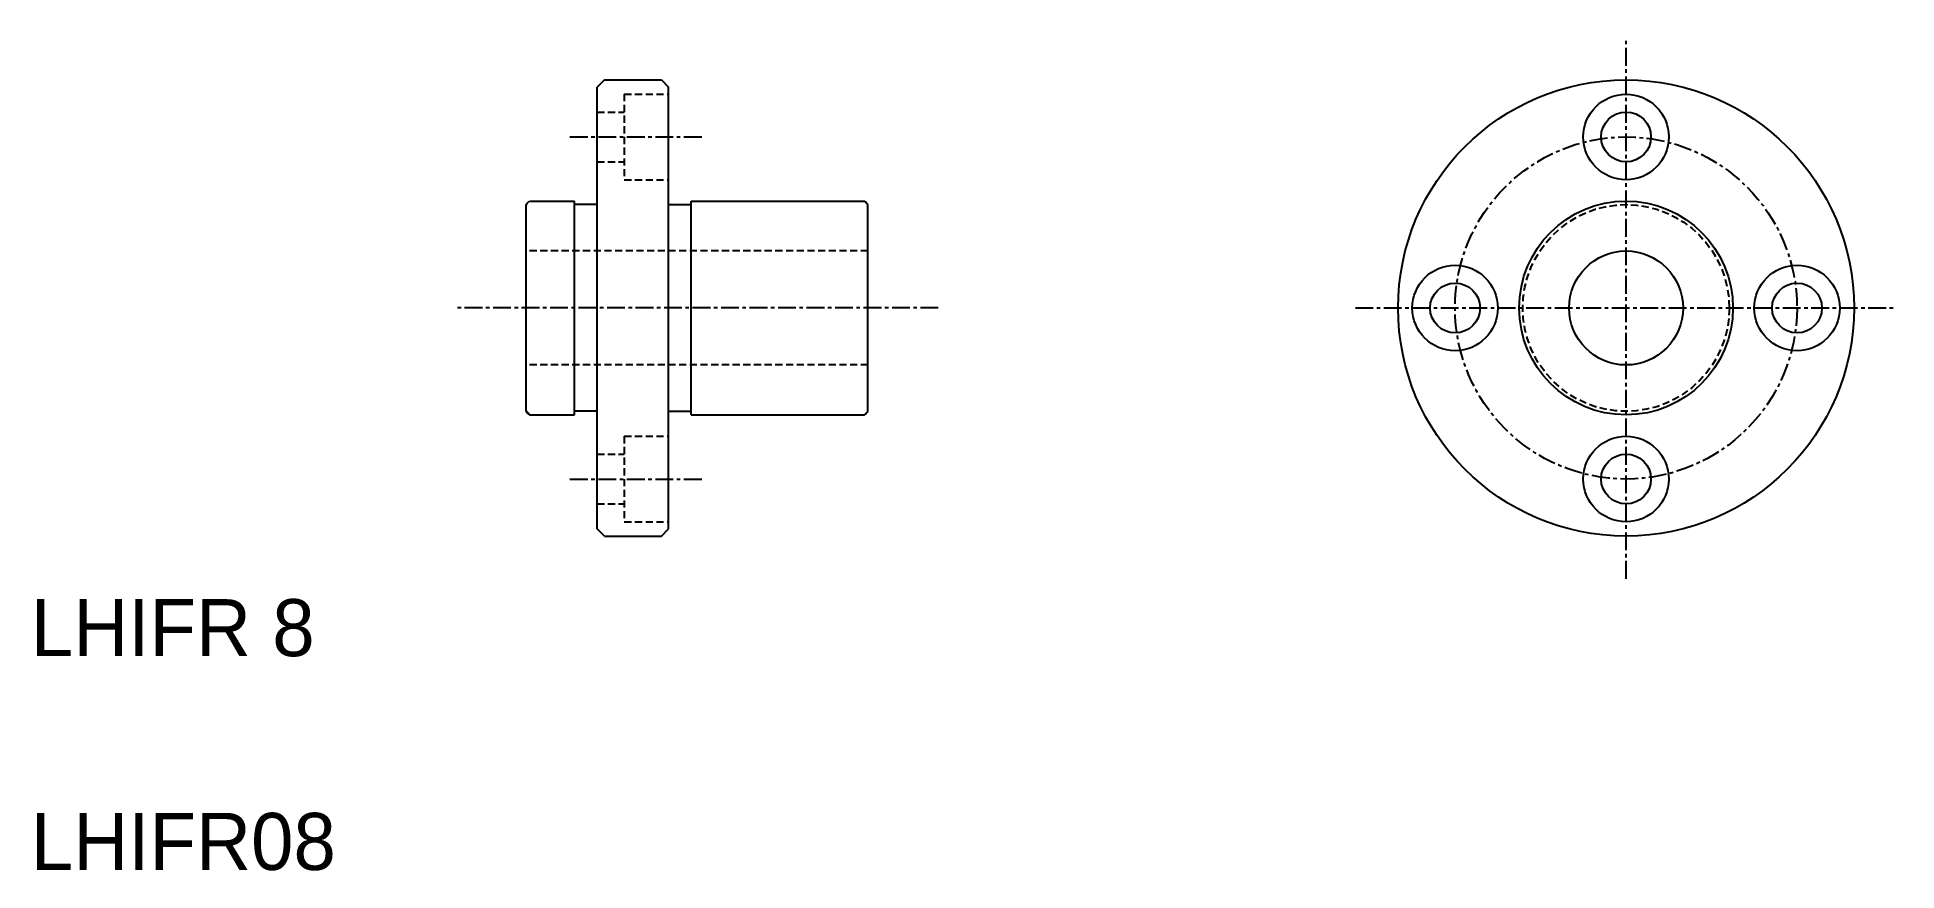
# Model space of a CAD drawing. Extents: x 273 to 404, y 151 to 209.
import ezdxf

# ---------------------------------------------------------------- set-up
doc = ezdxf.new("R2010")
doc.units = 0
doc.linetypes.add('CENTER', pattern=[2, 1.25, -0.25, 0.25, -0.25])
doc.linetypes.add('DASHED', pattern=[0.75, 0.5, -0.25])
doc.layers.get('0').update_dxf_attribs({"linetype": 'CONTINUOUS'})
doc.layers.add('CENTER', color=1, linetype='CENTER')

msp = doc.modelspace()

# ---------------------------------------------------------------- linework, layer by layer
at = {"color": 7, "linetype": 'CONTINUOUS'}
for p, q in [((313.03, 206.44), (312.53, 205.94)), ((313.03, 206.44), (317.03, 206.44)), ((317.03, 206.44), (317.53, 205.94)), ((312.53, 174.94), (312.53, 205.94)), ((317.53, 174.94), (317.53, 205.94)), ((307.53, 183.19), (307.53, 197.69)), ((307.82, 197.94), (310.93, 197.94)), ((310.93, 182.94), (310.93, 197.94)), ((312.53, 197.69), (310.93, 197.69)), ((317.53, 197.69), (319.13, 197.69)), ((319.13, 197.94), (331.28, 197.94)), ((319.13, 182.94), (319.13, 197.94)), ((331.53, 183.19), (331.53, 197.69)), ((307.78, 182.94), (310.93, 182.94)), ((312.53, 183.19), (310.93, 183.19)), ((317.53, 183.19), (319.13, 183.19)), ((319.13, 182.94), (331.28, 182.94)), ((312.53, 182.69), (312.53, 182.69)), ((317.53, 182.69), (317.53, 182.69)), ((313.03, 174.44), (312.53, 174.94)), ((317.03, 174.44), (317.53, 174.94)), ((313.03, 174.44), (317.03, 174.44))]:
    msp.add_line(p, q, dxfattribs=at)
at = {"color": 3, "linetype": 'DASHED'}
for p, q in [((314.43, 205.44), (314.43, 199.44)), ((314.43, 205.44), (317.53, 205.44)), ((312.53, 204.19), (314.43, 204.19)), ((312.53, 200.69), (314.43, 200.69)), ((314.43, 199.44), (317.53, 199.44)), ((331.53, 194.44), (307.53, 194.44)), ((331.53, 186.44), (307.53, 186.44)), ((314.43, 181.44), (314.43, 175.44)), ((314.43, 181.44), (317.53, 181.44)), ((312.53, 180.19), (314.43, 180.19)), ((312.53, 176.69), (314.43, 176.69)), ((314.43, 175.44), (317.53, 175.44))]:
    msp.add_line(p, q, dxfattribs=at)
at = {"color": 7, "linetype": 'CONTINUOUS'}
for centre, radius in [((384.74, 190.44), 16), ((384.74, 202.44), 3), ((384.74, 202.44), 1.75), ((384.74, 190.44), 7.5), ((372.74, 190.44), 3), ((384.74, 190.44), 4), ((396.74, 190.44), 3), ((372.74, 190.44), 1.75), ((396.74, 190.44), 1.75), ((384.74, 178.44), 3), ((384.74, 178.44), 1.75)]:
    msp.add_circle(centre, radius, dxfattribs=at)
at = {"color": 3, "linetype": 'DASHED'}
msp.add_circle((384.74, 190.44), 7.25, dxfattribs=at)
at = {"color": 7, "linetype": 'CONTINUOUS'}
for centre, start, end in [((308.28, 197.19), 123.5573, 146.4427), ((330.78, 197.19), 33.5573, 56.4427), ((308.28, 183.69), 213.5573, 236.4427), ((308.32, 183.69), 213.5573, 236.4427), ((330.78, 183.69), 303.5573, 326.4427)]:
    msp.add_arc(centre, 0.9, start, end, dxfattribs=at)
at = {"layer": 'CENTER', "color": 1, "linetype": 'CENTER'}
for p, q in [((384.74, 171.44), (384.74, 209.44)), ((310.61, 202.44), (319.88, 202.44)), ((336.47, 190.44), (302.63, 190.44)), ((365.74, 190.44), (403.74, 190.44)), ((310.61, 178.44), (319.88, 178.44))]:
    msp.add_line(p, q, dxfattribs=at)
msp.add_circle((384.74, 190.44), 12, dxfattribs=at)

# ---------------------------------------------------------------- texts
at = {"color": 7, "linetype": 'CONTINUOUS'}
for s, p in [('LHIFR 8', (272.78, 166.01)), ('LHIFR08', (272.78, 151.01))]:
    msp.add_text(s, height=4, dxfattribs=at).set_placement(p)

doc.saveas('drawing.dxf')
